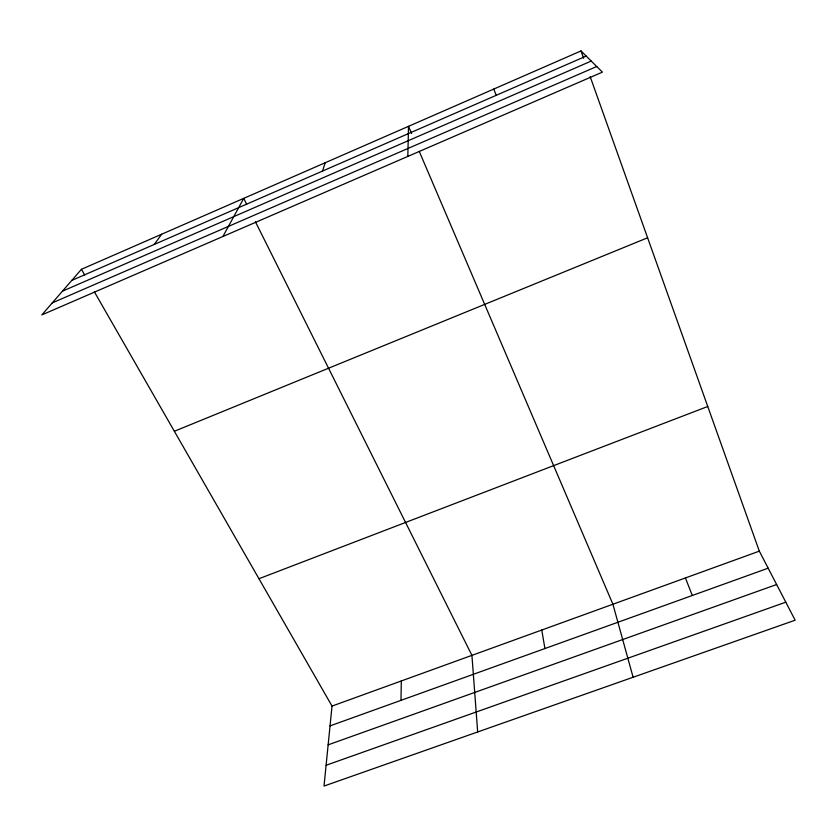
<?xml version="1.0" encoding="UTF-8"?>
<svg xmlns="http://www.w3.org/2000/svg" width="837" height="837" viewBox="0 0 837 837"><rect width="100%" height="100%" fill="white"/><g stroke="black" fill="none" stroke-linecap="round" stroke-linejoin="round"><path stroke-width="1.26" d="M400.996 700.349L401.31 680.962M407.818 156.414L408.529 126.324L411.584 133.491M94.382 291.872L332.027 706.083L324.013 786.058L795.15 620.207L759.326 551.154L590.148 76.606M322.527 171.072L325.195 162.744M222.924 236.484L243.724 198.359L246.643 204.207M154.238 244.467L161.667 234.234M81.44 269.294L41.85 314.911L602.42 72.139L580.993 50.942L81.44 269.294L84.673 274.944M71.773 280.426L586.193 56.079M62.44 291.182L591.236 61.07M52.281 302.879L596.739 66.51M174.358 431.264L647.608 237.781M258.957 578.723L707.746 406.489M332.027 706.083L759.326 551.154M330.04 725.888L768.167 568.187M328.146 744.836L776.631 584.519M326.095 765.269L785.797 602.18M255.4 221.732L471.922 655.361L477.676 731.967M419.253 151.403L612.914 604.241L633.107 677.248M685.419 577.948L692.304 595.494M493.767 89.067L496.215 95.324M580.993 50.942L583.609 58.276M541.759 630.041L544.929 648.539"/></g></svg>
